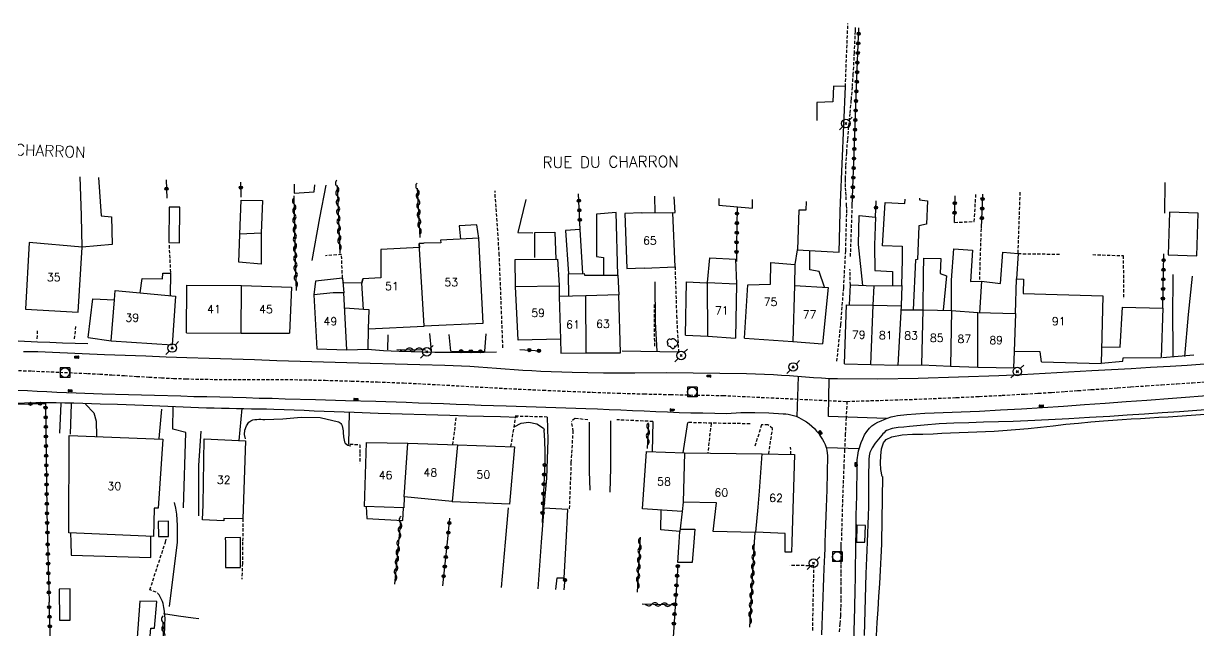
# Model space of a CAD drawing. Header units: millimetres. Extents: x 150997 to 152001, y 151999 to 153001.
# Drawn here: x 151433.1 to 151616.7, y 152657.2 to 152752 of the extents above; entities that cross this region are included whole.
import ezdxf
from ezdxf.enums import TextEntityAlignment as Align

# ---------------------------------------------------------------- set-up
doc = ezdxf.new("R2010")
doc.units = ezdxf.units.MM
doc.linetypes.add('DASHED', pattern=[0.75, 0.5, -0.25])
doc.layers.get('0').update_dxf_attribs({"linetype": 'CONTINUOUS'})
for name, color, linetype in [('W0001', 6, 'DASHED'), ('W0014', 7, 'CONTINUOUS'), ('W0017', 7, 'CONTINUOUS'), ('W0020', 2, 'CONTINUOUS'), ('W0070', 7, 'DASHED'), ('W0101', 7, 'CONTINUOUS'), ('W0104', 1, 'CONTINUOUS'), ('W0112', 1, 'DASHED'), ('W0211', 2, 'CONTINUOUS'), ('W0300', 7, 'CONTINUOUS'), ('W0310', 3, 'CONTINUOUS'), ('W0323', 7, 'CONTINUOUS'), ('W0330', 7, 'CONTINUOUS'), ('W0401', 7, 'CONTINUOUS'), ('W0420', 7, 'CONTINUOUS'), ('W0473', 7, 'CONTINUOUS'), ('W0989', 7, 'CONTINUOUS'), ('W0991', 7, 'CONTINUOUS'), ('W1102', 7, 'CONTINUOUS')]:
    doc.layers.add(name, color=color, linetype=linetype)
doc.styles.get("Standard").update_dxf_attribs({"font": 'romans.shx', "width": 0.85})

# ---------------------------------------------------------------- blocks, each defined once
blk = doc.blocks.new('T473')
for p, q in [((-0.166667, 0.166667), (0.166667, -0.166667)), ((-0.166667, -0.166667), (0.166667, 0.166667)), ((0.500001, 0.500001), (1.000002, 1.000002)), ((-1.000002, -1.000002), (-0.500001, -0.500001))]:
    blk.add_line(p, q)
blk.add_ellipse((0, 0), major_axis=(0.471405, 0.471405), ratio=1, start_param=5.4977871438, end_param=11.780972451)
blk = doc.blocks.new('T420')
for p, q in [((0.75, 0.75), (-0.75, 0.75)), ((-0.75, 0.75), (-0.75, -0.75)), ((0.75, 0.75), (0.75, -0.75)), ((0.75, -0.75), (-0.75, -0.75))]:
    blk.add_line(p, q)
blk.add_ellipse((0, 0), major_axis=(-0.53, 0.53), ratio=1, start_param=3.926991, end_param=10.210176)
blk = doc.blocks.new('T401')
for p, q in [((-0.3, 0.3), (0, 0.3)), ((-0.3, -0.25), (-0.3, 0.3)), ((-0.3, 0.15), (0, 0.15)), ((-0.3, 0), (0, 0)), ((0, 0.3), (0, -0.25)), ((-0.3, -0.15), (0, -0.15)), ((-0.3, -0.25), (-0.3, -0.3)), ((-0.3, -0.3), (0, -0.3)), ((0, -0.3), (0, -0.25))]:
    blk.add_line(p, q)
blk = doc.blocks.new('T300')
for p, q in [((-0.8, 0.51), (-0.86, 0.34)), ((-0.86, 0.34), (-0.86, 0.17)), ((-0.86, 0.17), (-0.74, 0.06)), ((-0.69, 0.63), (-0.8, 0.51)), ((-0.8, -0.06), (-0.74, 0.06)), ((-0.74, 0.06), (-0.69, 0.11)), ((-0.57, 0.69), (-0.69, 0.63)), ((-0.46, 0.69), (-0.57, 0.69)), ((-0.29, 0.63), (-0.46, 0.69)), ((-0.29, 0.63), (-0.17, 0.74)), ((-0.23, 0.57), (-0.29, 0.63)), ((-0.17, 0.74), (-0.06, 0.8)), ((-0.06, 0.8), (0.06, 0.8)), ((0.06, 0.8), (0.23, 0.74)), ((0.23, 0.74), (0.34, 0.63)), ((0.34, 0.63), (0.4, 0.51)), ((0.46, 0.46), (0.34, 0.46)), ((0.4, 0.51), (0.4, 0.46)), ((0.57, 0.4), (0.46, 0.46)), ((0.57, 0.4), (0.69, 0.29)), ((0.69, 0.29), (0.74, 0.17)), ((0.74, 0.06), (0.69, -0.17)), ((0.74, 0.17), (0.74, 0.06)), ((-0.8, -0.17), (-0.8, -0.06)), ((-0.8, -0.23), (-0.8, -0.17)), ((-0.74, -0.34), (-0.8, -0.23)), ((-0.69, -0.4), (-0.74, -0.34)), ((-0.51, -0.46), (-0.69, -0.4)), ((-0.4, -0.46), (-0.51, -0.46)), ((-0.4, -0.46), (-0.34, -0.46)), ((-0.34, -0.46), (-0.34, -0.4)), ((-0.34, -0.51), (-0.34, -0.46)), ((-0.29, -0.63), (-0.34, -0.51)), ((-0.17, -0.74), (-0.29, -0.63)), ((-0.06, -0.8), (-0.17, -0.74)), ((0.06, -0.8), (-0.06, -0.8)), ((0.17, -0.74), (0.06, -0.8)), ((0.23, -0.69), (0.17, -0.74)), ((0.29, -0.46), (0.23, -0.46)), ((0.29, -0.63), (0.23, -0.69)), ((0.46, -0.4), (0.29, -0.46)), ((0.34, -0.51), (0.29, -0.63)), ((0.34, -0.51), (0.34, -0.46)), ((0.57, -0.34), (0.46, -0.4)), ((0.63, -0.29), (0.57, -0.34)), ((0.69, -0.17), (0.63, -0.29))]:
    blk.add_line(p, q)
blk = doc.blocks.new('t310o')
at = {"color": 0, "linetype": 'Continuous'}
for centre, start, end in [((-0.5, 0.38), 216.8699, 323.1304), ((0.5, -0.37), 36.8699, 143.1303)]:
    blk.add_arc(centre, 0.625, start, end, dxfattribs=at)
blk = doc.blocks.new('t323o')
at = {"color": 0, "linetype": 'Continuous'}
for radius in [0.25, 0.15]:
    blk.add_circle((0, 0), radius, dxfattribs=at)

msp = doc.modelspace()

# ---------------------------------------------------------------- linework, layer by layer
at = {"layer": 'W0001'}
for points in [[(151430.07, 152697.89), (151434.4, 152697.73), (151438.74, 152697.54), (151443.08, 152697.34), (151445.01, 152697.24), (151446.93, 152697.13), (151448.86, 152697.01), (151450.78, 152696.89), (151452.71, 152696.77), (151454.64, 152696.67), (151456.56, 152696.58), (151458.49, 152696.51), (151460.7, 152696.45), (151462.91, 152696.42), (151465.11, 152696.41), (151467.32, 152696.41), (151469.53, 152696.42), (151471.73, 152696.42), (151473.94, 152696.41), (151476.15, 152696.37), (151480.23, 152696.28), (151484.31, 152696.16), (151488.39, 152696.02), (151492.48, 152695.86), (151494.71, 152695.76), (151496.95, 152695.64), (151499.19, 152695.52), (151501.43, 152695.39), (151503.67, 152695.26), (151505.91, 152695.14), (151508.15, 152695.02), (151510.39, 152694.91), (151514.27, 152694.73), (151518.16, 152694.56), (151522.05, 152694.41), (151525.93, 152694.27), (151530.04, 152694.15), (151534.15, 152694.05), (151538.26, 152693.96), (151542.37, 152693.9), (151561.12, 152693), (151561.74, 152692.97)], [(151561.74, 152692.97), (151563.19, 152693.04), (151566.2, 152693.12), (151569.22, 152693.21), (151572.23, 152693.31), (151575.24, 152693.43), (151578.82, 152693.58), (151582.4, 152693.75), (151585.98, 152693.93), (151589.55, 152694.13), (151591.62, 152694.26), (151593.69, 152694.39), (151595.76, 152694.53), (151597.82, 152694.67), (151599.89, 152694.82), (151601.96, 152694.96), (151604.02, 152695.11), (151606.09, 152695.25), (151608.49, 152695.41), (151610.89, 152695.57), (151613.29, 152695.73), (151615.7, 152695.89), (151618.1, 152696.05)], [(151561.74, 152692.97), (151561.6, 152690.45), (151561.48, 152687.94), (151561.36, 152685.42), (151561.25, 152682.9), (151561.14, 152679.93), (151561.03, 152676.95), (151560.94, 152673.98), (151560.86, 152671)], [(151560.58, 152657), (151560.68, 152658.24), (151560.76, 152659.48), (151560.81, 152660.82), (151560.83, 152662.17), (151560.84, 152663.51), (151560.84, 152664.85), (151560.83, 152666.19), (151560.82, 152667.54), (151560.83, 152668.88), (151560.84, 152670.22), (151560.85, 152670.42), (151560.85, 152670.61), (151560.86, 152670.81), (151560.86, 152671)]]:
    msp.add_lwpolyline(points, dxfattribs=at)
at = {"layer": 'W0014'}
for points in [[(151432.29, 152702.46), (151433.28, 152702.4), (151434.28, 152702.34), (151435.27, 152702.29), (151437.24, 152702.21), (151439.21, 152702.13), (151441.18, 152702.07), (151443.15, 152702.02)], [(151533.5, 152697.42), (151528.6, 152697.38), (151523.7, 152697.4), (151518.8, 152697.5), (151513.9, 152697.66), (151512.51, 152697.73), (151511.12, 152697.82), (151509.74, 152697.92), (151508.36, 152698.03), (151506.97, 152698.14), (151505.59, 152698.24), (151504.2, 152698.34), (151502.82, 152698.42), (151498.93, 152698.58), (151495.04, 152698.7), (151491.16, 152698.8), (151487.27, 152698.91), (151485.45, 152698.96), (151483.62, 152699.02), (151481.8, 152699.07), (151479.98, 152699.12), (151478.16, 152699.18), (151476.34, 152699.23), (151474.51, 152699.29), (151472.69, 152699.34), (151469.17, 152699.45), (151465.65, 152699.56), (151462.13, 152699.68), (151458.61, 152699.8), (151455.4, 152699.91), (151452.19, 152700.03), (151448.97, 152700.15), (151445.76, 152700.27), (151444.6, 152700.32), (151443.44, 152700.37), (151442.28, 152700.43), (151441.12, 152700.48), (151439.96, 152700.54), (151438.8, 152700.59), (151437.64, 152700.63), (151436.48, 152700.67), (151435.35, 152700.7), (151434.22, 152700.73), (151433.09, 152700.74)], [(151507.02, 152700.68), (151505.07, 152700.64), (151503.12, 152700.61), (151501.16, 152700.6), (151499.21, 152700.6), (151497.36, 152700.62), (151495.51, 152700.65), (151493.66, 152700.7), (151491.81, 152700.77), (151490.56, 152700.83), (151489.32, 152700.9), (151488.07, 152700.98), (151486.83, 152701.08)], [(151535.42, 152700.69), (151526.61, 152700.84)], [(151615.92, 152700.18), (151611.04, 152699.8)], [(151617.57, 152698.79), (151614.9, 152698.61), (151612.24, 152698.44), (151609.18, 152698.25), (151606.12, 152698.07), (151603.06, 152697.9), (151600, 152697.73), (151596.36, 152697.53), (151592.72, 152697.32), (151589.08, 152697.13), (151585.44, 152696.98), (151579.15, 152696.75), (151572.86, 152696.55), (151566.57, 152696.44), (151560.27, 152696.49), (151559.02, 152696.53), (151557.77, 152696.59), (151556.52, 152696.68), (151555.27, 152696.78), (151554.02, 152696.87), (151552.77, 152696.97), (151551.52, 152697.05), (151550.26, 152697.11), (151546.07, 152697.26), (151541.88, 152697.36), (151537.69, 152697.41), (151533.5, 152697.42)], [(151432.21, 152694.75), (151433.73, 152694.68), (151435.25, 152694.6), (151436.77, 152694.52), (151438.29, 152694.44), (151439.81, 152694.37), (151441.33, 152694.31), (151445.41, 152694.17), (151449.5, 152694.05), (151453.59, 152693.94), (151457.68, 152693.83), (151459.72, 152693.77), (151461.76, 152693.72), (151463.79, 152693.67), (151465.83, 152693.62), (151467.87, 152693.57), (151469.9, 152693.51), (151471.94, 152693.46), (151473.98, 152693.4), (151478.7, 152693.27), (151483.42, 152693.13), (151488.15, 152692.99), (151492.87, 152692.84), (151494.82, 152692.77), (151496.78, 152692.7), (151498.73, 152692.63), (151500.69, 152692.56), (151502.64, 152692.48), (151504.59, 152692.41), (151506.55, 152692.34), (151508.5, 152692.27), (151510.06, 152692.22), (151511.61, 152692.17), (151513.17, 152692.12), (151514.72, 152692.07), (151516.28, 152692.03), (151517.83, 152691.98), (151519.39, 152691.93), (151520.94, 152691.87), (151522.76, 152691.8), (151524.59, 152691.72), (151526.41, 152691.64), (151528.23, 152691.56), (151530.05, 152691.48), (151531.87, 152691.4), (151533.7, 152691.33), (151535.52, 152691.27), (151537.37, 152691.21), (151539.23, 152691.17), (151541.08, 152691.13), (151542.93, 152691.1)], [(151431.45, 152692.72), (151433.24, 152692.77), (151435.02, 152692.8), (151436.8, 152692.82), (151438.19, 152692.81), (151439.58, 152692.78), (151440.97, 152692.74), (151442.36, 152692.7), (151445.07, 152692.62), (151447.78, 152692.53), (151450.5, 152692.42), (151453.21, 152692.32), (151454.42, 152692.28), (151455.63, 152692.23), (151456.84, 152692.18), (151458.04, 152692.13), (151459.25, 152692.08), (151460.46, 152692.03), (151461.67, 152691.99), (151462.88, 152691.95), (151464.04, 152691.92), (151465.21, 152691.9), (151466.38, 152691.88), (151467.55, 152691.86), (151468.72, 152691.84), (151469.89, 152691.82), (151471.06, 152691.8), (151472.23, 152691.77), (151473.8, 152691.72), (151475.37, 152691.66), (151476.94, 152691.6), (151478.51, 152691.53), (151480.08, 152691.47), (151481.64, 152691.4), (151483.21, 152691.34), (151484.78, 152691.28), (151488.51, 152691.15), (151492.24, 152691.04), (151495.96, 152690.92), (151499.69, 152690.81), (151502.34, 152690.74), (151504.98, 152690.66), (151507.63, 152690.6), (151510.27, 152690.53)], [(151563.14, 152671), (151563.16, 152672.41), (151563.18, 152673.82), (151563.2, 152675.23), (151563.22, 152676.64), (151563.26, 152678.2), (151563.3, 152679.77), (151563.34, 152681.34), (151563.36, 152682.91), (151563.35, 152683.03), (151563.35, 152683.15), (151563.34, 152683.27), (151563.33, 152683.39), (151563.33, 152683.51), (151563.32, 152683.63), (151563.32, 152683.75), (151563.33, 152683.87), (151563.37, 152684.21), (151563.42, 152684.55), (151563.48, 152684.89), (151563.55, 152685.23), (151563.63, 152685.56), (151563.73, 152685.89), (151563.83, 152686.22), (151563.95, 152686.54), (151564.2, 152687.14), (151564.48, 152687.73), (151564.82, 152688.3), (151565.24, 152688.81), (151565.65, 152689.17), (151566.1, 152689.46), (151566.58, 152689.71), (151567.06, 152689.95), (151567.57, 152690.17), (151568.09, 152690.37), (151568.62, 152690.55), (151569.16, 152690.69), (151569.64, 152690.78), (151570.12, 152690.85), (151570.61, 152690.89), (151571.09, 152690.93), (151572.5, 152691.04), (151573.92, 152691.13), (151575.34, 152691.19), (151576.76, 152691.24), (151578.17, 152691.29), (151579.59, 152691.34), (151581.01, 152691.39), (151582.42, 152691.46), (151585.71, 152691.64), (151589, 152691.84), (151592.29, 152692.05), (151595.57, 152692.26), (151598.83, 152692.48), (151602.08, 152692.7), (151605.33, 152692.94), (151608.58, 152693.17), (151609.92, 152693.27), (151611.26, 152693.37), (151612.6, 152693.47), (151613.94, 152693.58), (151615.28, 152693.68), (151616.62, 152693.78), (151617.96, 152693.88)], [(151542.93, 152691.1), (151545.14, 152691.22), (151547.35, 152691.25), (151549.56, 152691.2), (151551.77, 152691.06), (151552.17, 152691.02), (151552.58, 152690.97), (151552.98, 152690.9), (151553.38, 152690.79), (151553.79, 152690.65), (151554.2, 152690.48), (151554.59, 152690.28), (151554.97, 152690.06), (151555.42, 152689.77), (151555.85, 152689.45), (151556.26, 152689.11), (151556.65, 152688.74), (151557, 152688.35), (151557.33, 152687.94), (151557.63, 152687.5), (151557.9, 152687.05), (151558.12, 152686.65), (151558.32, 152686.23), (151558.48, 152685.8), (151558.6, 152685.36), (151558.71, 152684.49), (151558.71, 152683.61), (151558.66, 152682.74), (151558.63, 152681.88), (151558.58, 152679.16), (151558.5, 152676.44), (151558.4, 152673.72), (151558.3, 152671)], [(151619.1, 152691.75), (151616.39, 152691.56), (151613.67, 152691.37), (151610.96, 152691.18), (151608.24, 152690.99), (151605.53, 152690.81), (151602.81, 152690.64), (151599.61, 152690.45), (151596.42, 152690.28), (151593.22, 152690.11), (151590.02, 152689.95), (151587.71, 152689.85), (151585.39, 152689.78), (151583.08, 152689.71), (151580.77, 152689.65), (151578.45, 152689.56), (151576.14, 152689.45), (151573.82, 152689.28), (151571.52, 152689.05), (151570.63, 152688.97), (151569.72, 152688.89), (151568.81, 152688.73), (151567.94, 152688.41), (151567.72, 152688.27), (151567.53, 152688.09), (151567.36, 152687.89), (151567.19, 152687.7), (151566.66, 152687.08), (151566.14, 152686.44), (151565.68, 152685.74), (151565.33, 152684.98), (151565.2, 152684.46), (151565.16, 152683.92), (151565.17, 152683.38), (151565.16, 152682.86), (151565.13, 152682.06), (151565.12, 152681.27), (151565.11, 152680.48), (151565.11, 152679.69), (151565.12, 152678.9), (151565.12, 152678.11), (151565.11, 152677.32), (151565.1, 152676.53), (151565.06, 152675.15), (151565.02, 152673.77), (151564.96, 152672.38), (151564.91, 152671)], [(151558.3, 152671), (151558.26, 152669.97), (151558.22, 152668.94), (151558.18, 152667.9), (151558.14, 152666.87), (151558.09, 152665.39), (151558.04, 152663.92), (151557.98, 152662.44), (151557.93, 152660.96), (151557.87, 152659.48), (151557.82, 152658), (151557.78, 152656.52)], [(151562.85, 152656.07), (151562.89, 152657.36), (151562.93, 152658.65), (151562.98, 152660.98), (151563.03, 152663.31), (151563.06, 152665.64), (151563.1, 152667.96), (151563.11, 152668.72), (151563.12, 152669.48), (151563.13, 152670.24), (151563.14, 152671)], [(151564.91, 152671), (151564.86, 152669.76), (151564.81, 152668.53), (151564.76, 152667.29), (151564.71, 152666.06), (151564.65, 152664.13), (151564.59, 152662.2), (151564.54, 152660.28), (151564.48, 152658.35), (151564.43, 152656.42)]]:
    msp.add_lwpolyline(points, dxfattribs=at)
at = {"layer": 'W0017'}
for points in [[(151478.2, 152714.98), (151479.4, 152721.65), (151480.39, 152726.77)], [(151511.59, 152724.51), (151510.31, 152719.36), (151512.67, 152719.29)], [(151612.67, 152712.79), (151612.59, 152705.83), (151612.63, 152702.05), (151612.63, 152699.93)], [(151531.75, 152711.68), (151531.76, 152705.35), (151532.06, 152700.82)], [(151614.52, 152699.98), (151615.07, 152706.53), (151615.74, 152712.57)], [(151490, 152703.39), (151489.99, 152701.03)], [(151496.54, 152703.57), (151496.77, 152700.88)], [(151499.85, 152700.84), (151499.59, 152703.45)], [(151505.17, 152700.82), (151505.36, 152703.52)], [(151438.96, 152692.66), (151438.74, 152688)], [(151440.46, 152687.84), (151440.63, 152692.61)], [(151442.79, 152692.57), (151444.07, 152691.21), (151444.46, 152689.88), (151444.5, 152687.55)], [(151454.64, 152691.78), (151454.27, 152687.19)], [(151456.42, 152688.65), (151456.46, 152692.2)], [(151466.8, 152686.88), (151467.29, 152691.86)], [(151483.97, 152691.31), (151483.85, 152686.23)], [(151514.92, 152690.54), (151515.02, 152686.95), (151514.79, 152681), (151514.41, 152676.44)], [(151521.48, 152689.75), (151521.45, 152682.08), (151521.56, 152679.1)], [(151524.76, 152678.78), (151524.86, 152682.62), (151524.83, 152689.96)], [(151531.43, 152689.83), (151531.32, 152685.11)], [(151536.83, 152689.68), (151536.1, 152684.94)], [(151458.48, 152688.13), (151456.42, 152688.65)], [(151458.11, 152676.33), (151458.48, 152688.13)], [(151460.49, 152675.11), (151460.51, 152682.94), (151460.88, 152688.33)]]:
    msp.add_lwpolyline(points, dxfattribs=at)
at = {"layer": 'W0020'}
for points in [[(151554.1, 152696.89), (151553.91, 152690.61)], [(151567.93, 152690.32), (151558.84, 152690.61), (151558.97, 152696.53)], [(151558.53, 152685.76), (151563.65, 152685.62)]]:
    msp.add_lwpolyline(points, dxfattribs=at)
at = {"layer": 'W0070'}
for points in [[(151563.03, 152751.38), (151563.01, 152750.82), (151562.86, 152747.49), (151562.68, 152744.15), (151562.54, 152742.09), (151562.37, 152740.04), (151562.18, 152737.98), (151561.99, 152735.93), (151561.8, 152733.87), (151561.65, 152731.81), (151561.53, 152729.75), (151561.46, 152727.69), (151561.46, 152727.01), (151561.48, 152726.33), (151561.51, 152725.65), (151561.55, 152724.97), (151561.6, 152724.33)], [(151561.61, 152724.01), (151561.63, 152723.62), (151561.65, 152722.94), (151561.65, 152722.26), (151561.49, 152716.48), (151561.18, 152710.72), (151560.72, 152704.96), (151560.11, 152699.22)]]:
    msp.add_lwpolyline(points, dxfattribs=at)
at = {"layer": 'W0101'}
for points in [[(151529.73, 152722.39), (151529.72, 152722.45), (151527.05, 152722.35)], [(151527.05, 152722.35), (151527.33, 152713.76)], [(151530.06, 152713.81), (151534.88, 152714.02), (151534.53, 152722.45), (151529.73, 152722.39)], [(151495.68, 152704.77), (151504.9, 152705.2), (151504.22, 152718.46), (151498.25, 152718.15), (151498.28, 152717.73), (151498.25, 152717.73), (151495.62, 152717.69), (151495.53, 152717.64), (151494.92, 152717.64)], [(151494.98, 152717.02), (151488.93, 152716.69), (151488.92, 152712.31), (151486.12, 152712.13)], [(151494.92, 152717.64), (151494.98, 152717.02)], [(151545.75, 152702.88), (151546.28, 152711.18), (151549.81, 152711.31), (151549.83, 152714.7), (151553.62, 152714.39), (151553.57, 152711.1), (151553.57, 152711.07)], [(151527.33, 152713.76), (151530.06, 152713.83), (151530.06, 152713.81)], [(151458.58, 152703.67), (151458.61, 152711.13), (151467.16, 152711.08)], [(151467.16, 152711.08), (151474.99, 152710.83), (151474.65, 152703.66)], [(151485.97, 152711.43), (151486.12, 152712.13)], [(151486.21, 152707.33), (151485.97, 152711.43)], [(151509.95, 152710.93), (151516.78, 152711.05)], [(151516.78, 152711.05), (151516.77, 152709.36)], [(151539.79, 152711.51), (151539.95, 152711.54)], [(151540, 152703.18), (151539.95, 152711.54)], [(151539.95, 152711.54), (151544.49, 152711.33), (151544.32, 152702.85)], [(151553.57, 152711.07), (151558.8, 152710.8), (151557.9, 152701.98)], [(151588.09, 152706.73), (151588.2, 152712.11), (151589.3, 152712.09), (151589.25, 152709.82), (151601.69, 152709.45), (151601.47, 152698.9)], [(151447.32, 152708.85), (151447.44, 152710.32), (151456.85, 152709.43), (151456.31, 152701.8)], [(151483.59, 152701.03), (151483.16, 152709.96), (151481.5, 152709.93), (151481.47, 152709.93), (151478.47, 152709.64), (151478.93, 152701.17)], [(151516.97, 152702.71), (151510.36, 152702.55), (151509.95, 152710.93)], [(151520.96, 152709.47), (151516.77, 152709.36)], [(151526.39, 152700.59), (151526.1, 152709.61), (151520.96, 152709.47)], [(151443.23, 152702.97), (151443.93, 152708.99), (151447.32, 152708.85)], [(151487.02, 152704.32), (151487.09, 152707.26), (151486.21, 152707.33)], [(151561.33, 152698.85), (151561.69, 152708.06), (151565.83, 152707.99)], [(151565.83, 152707.99), (151570.22, 152707.91)], [(151570.19, 152707.31), (151573.66, 152707.29)], [(151573.66, 152707.29), (151573.69, 152707.26), (151578.06, 152707.18)], [(151578.06, 152707.18), (151582.21, 152706.85)], [(151582.21, 152706.85), (151582.21, 152706.85)], [(151582.21, 152706.85), (151588.09, 152706.73)], [(151458.58, 152703.67), (151467.1, 152703.66)], [(151467.1, 152703.66), (151474.65, 152703.66)], [(151487.02, 152704.32), (151495.68, 152704.74)], [(151495.68, 152704.74), (151495.68, 152704.77)], [(151443.23, 152702.97), (151446.78, 152702.46), (151456.31, 152701.8)], [(151516.97, 152702.71), (151517.04, 152700.49)], [(151540, 152703.18), (151544.32, 152702.85)], [(151545.75, 152702.88), (151553.28, 152702.32)], [(151553.28, 152702.32), (151557.9, 152701.98)], [(151478.93, 152701.17), (151483.59, 152701.03)], [(151517.04, 152700.49), (151520.98, 152700.56)], [(151520.98, 152700.56), (151526.39, 152700.59)], [(151587.85, 152700.79), (151587.74, 152698.24)], [(151592.13, 152699.14), (151591.93, 152700.71), (151587.85, 152700.79)], [(151561.33, 152698.85), (151565.48, 152698.74)], [(151565.48, 152698.74), (151569.67, 152698.63)], [(151569.67, 152698.63), (151573.45, 152698.7)], [(151573.45, 152698.7), (151577.9, 152698.5)], [(151577.9, 152698.5), (151582.16, 152698.31)], [(151582.16, 152698.31), (151587.91, 152698.24)], [(151592.13, 152699.14), (151601.47, 152698.9), (151601.47, 152698.95)], [(151492.56, 152678.05), (151492.54, 152676.36), (151486.4, 152676.55), (151486.68, 152686.57)], [(151486.68, 152686.57), (151493.12, 152686.45)], [(151493.12, 152686.45), (151500.9, 152686.19)], [(151500.9, 152686.19), (151509.81, 152685.9), (151509, 152676.91), (151500.11, 152677.31)], [(151536.13, 152677.24), (151535.98, 152675.8), (151529.78, 152676.2), (151530.43, 152685.14)], [(151530.43, 152685.14), (151536.35, 152684.94), (151536.35, 152684.96)], [(151536.35, 152684.96), (151548.47, 152684.78)], [(151548.47, 152684.78), (151548.5, 152684.78), (151553.55, 152684.69), (151553.12, 152671)], [(151500.08, 152677.33), (151492.56, 152678.05)], [(151500.11, 152677.31), (151500.08, 152677.33)], [(151547.49, 152672.55), (151547.36, 152672.49), (151540.84, 152672.64), (151541.35, 152677.12), (151541.33, 152677.12), (151536.13, 152677.24)], [(151552.08, 152671), (151552.08, 152672.31), (151552.08, 152672.34), (151547.49, 152672.55)], [(151553.12, 152671), (151553.07, 152669.44), (151552.07, 152669.41), (151552.08, 152671)]]:
    msp.add_lwpolyline(points, dxfattribs=at)
for points in [[(151433.41, 152707.4), (151441.63, 152706.93), (151442.27, 152717.09), (151433.97, 152717.83)], [(151440.22, 152687.63), (151454.88, 152687.1), (151454.15, 152676.32), (151453.54, 152676.29), (151453.39, 152671.88), (151440.18, 152672.43)], [(151461.32, 152687.14), (151467.76, 152686.81), (151467.38, 152674.65), (151464.41, 152674.66), (151464.41, 152674.63), (151464.38, 152674.33), (151461.08, 152674.48), (151461.15, 152676.81)]]:
    msp.add_lwpolyline(points, close=True, dxfattribs=at)
at = {"layer": 'W0104'}
for points in [[(151560.73, 152724.04), (151561.49, 152742.16), (151559.64, 152742.23), (151559.51, 152739.77), (151557.03, 152739.67), (151557.02, 152736.86)], [(151442.27, 152717.09), (151442.17, 152721.9), (151442.17, 152722.01), (151441.94, 152728.08)], [(151444.83, 152727.98), (151445.22, 152721.99), (151446.83, 152721.81), (151446.97, 152717.48), (151442.27, 152717.09)], [(151475.37, 152726.94), (151475.37, 152725.49)], [(151475.37, 152725.49), (151478.51, 152725.73), (151478.6, 152726.83)], [(151531.66, 152725.03), (151531.71, 152722.42)], [(151534.53, 152722.45), (151534.89, 152722.49), (151534.76, 152724.92)], [(151541.74, 152724.68), (151541.7, 152723.63), (151547, 152723.16)], [(151547, 152723.16), (151547, 152724.5)], [(151555.37, 152724.22), (151555.31, 152722.87), (151555.28, 152722.87), (151554.21, 152722.87), (151554.04, 152716.71), (151553.98, 152716.65)], [(151553.98, 152716.65), (151560.51, 152716.32), (151560.68, 152722.48), (151560.67, 152722.7), (151560.73, 152724.04)], [(151570.31, 152711.07), (151570.42, 152715.14), (151570.42, 152715.27), (151570.4, 152717.21), (151570.34, 152717.18), (151567.28, 152717.26), (151567.7, 152724.04), (151570.77, 152723.9), (151570.77, 152723.92), (151570.81, 152724.59)], [(151573.07, 152724.74), (151573.07, 152724.45), (151574.32, 152724.29), (151574.19, 152720.67), (151572.98, 152720.39), (151572.98, 152720.34), (151572.78, 152715.17), (151572.43, 152715.11), (151572.09, 152707.3)], [(151525.96, 152712.69), (151525.7, 152722.48), (151522.61, 152722.25), (151522.61, 152715.64), (151523.69, 152715.48), (151523.71, 152712.69)], [(151564.2, 152711.11), (151563.56, 152717.5), (151563.55, 152717.55), (151563.63, 152722.03), (151566.21, 152721.76), (151566.02, 152717.37), (151566.02, 152717.26), (151566.12, 152713.48), (151566.12, 152713.45), (151568.86, 152713.3), (151568.88, 152711.06)], [(151504.22, 152718.46), (151503.93, 152720.55), (151501.15, 152720.39), (151501.39, 152718.32)], [(151470.22, 152719.26), (151466.92, 152719.13)], [(151512.96, 152715.45), (151512.97, 152719.37), (151516.11, 152719.44), (151516.26, 152715.18)], [(151520.49, 152712.96), (151520.06, 152719.85), (151517.76, 152719.7), (151518.25, 152712.93)], [(151553.98, 152716.65), (151553.62, 152714.39)], [(151558.24, 152710.83), (151557.38, 152713.29), (151555.94, 152713.51), (151555.95, 152716.55)], [(151578.06, 152707.18), (151578.08, 152711.74), (151578.07, 152711.93), (151578.42, 152716.8), (151581.37, 152716.63), (151581.06, 152711.73), (151582.74, 152711.75), (151582.47, 152706.84)], [(151509.95, 152710.93), (151509.9, 152715.15), (151516.54, 152715.18), (151516.78, 152711.13), (151516.78, 152711.05)], [(151539.95, 152711.54), (151540.32, 152715.42), (151544.33, 152715.19), (151544.49, 152711.33)], [(151573.66, 152707.29), (151573.68, 152712.92), (151573.73, 152715.38), (151576.41, 152715.31), (151576.3, 152712.96), (151577.31, 152712.58), (151576.76, 152707.21)], [(151582.74, 152711.75), (151585.73, 152711.41), (151586.07, 152716.31), (151588.47, 152716.07), (151588.2, 152712.11)], [(151451.31, 152709.95), (151451.63, 152712.2), (151454.82, 152712.13), (151454.87, 152713.02), (151456.07, 152713.03), (151456.04, 152709.51)], [(151518.29, 152709.4), (151518.25, 152712.93), (151520.69, 152712.97), (151520.72, 152712.69), (151525.96, 152712.69), (151526.1, 152709.61)], [(151485.97, 152711.43), (151483.09, 152711.48), (151482.94, 152712.23), (151478.7, 152711.76), (151478.47, 152709.64)], [(151482.94, 152712.23), (151483.16, 152709.96)], [(151486.12, 152712.13), (151485.97, 152711.43)], [(151536.52, 152703.34), (151536.67, 152711.65), (151539.79, 152711.51)], [(151562.14, 152708.05), (151562.28, 152711.17), (151565.98, 152711.05), (151570.31, 152711.07), (151570.22, 152707.91)], [(151565.83, 152707.99), (151565.98, 152711.05)], [(151446.78, 152702.46), (151447.32, 152708.85)], [(151486.21, 152707.33), (151483.28, 152707.57)], [(151601.53, 152701.52), (151604.43, 152701.44), (151604.76, 152707.68), (151611.06, 152707.54), (151610.81, 152699.85)], [(151486.95, 152701.15), (151487.02, 152704.32)], [(151536.52, 152703.34), (151540, 152703.18)], [(151483.59, 152701.03), (151486.95, 152701.15)], [(151601.47, 152698.95), (151604.86, 152699.26), (151604.87, 152699.79), (151610.81, 152699.85)], [(151486.65, 152676.54), (151486.74, 152674.68), (151492.35, 152674.35), (151492.45, 152676.36)], [(151514.38, 152676.29), (151513.98, 152671)], [(151517.88, 152671), (151518.14, 152676.11), (151514.38, 152676.29)], [(151535.98, 152675.8), (151535.64, 152672.67), (151532.68, 152672.92), (151532.74, 152676.01)], [(151440.43, 152672.42), (151440.48, 152671)], [(151535.53, 152671), (151535.64, 152672.67)], [(151535.68, 152673.03), (151537.99, 152673.03), (151537.82, 152671)], [(151563.29, 152673.63), (151563.22, 152671.01), (151563.6, 152671)], [(151564.55, 152671), (151564.62, 152673.6), (151563.29, 152673.63)], [(151440.48, 152671), (151440.55, 152668.97), (151452.99, 152668.58), (151453, 152671)], [(151453, 152671), (151453.01, 152671.89)], [(151467, 152671), (151466.99, 152671.69), (151464.63, 152671.68)], [(151464.63, 152671.68), (151464.64, 152671)], [(151464.64, 152671), (151464.65, 152667.01), (151467.02, 152667.02), (151467, 152671)], [(151513.98, 152671), (151513.43, 152663.7)], [(151516.27, 152663.6), (151516.45, 152665.39), (151517.59, 152665.39), (151517.88, 152671)], [(151537.82, 152671), (151537.55, 152667.8), (151535.31, 152667.83), (151535.53, 152671)], [(151563.6, 152671), (151564.55, 152670.98), (151564.55, 152671)]]:
    msp.add_lwpolyline(points, dxfattribs=at)
for points in [[(151466.76, 152714.71), (151466.92, 152719.07), (151466.92, 152719.13), (151467.09, 152724.4), (151470.42, 152724.36), (151470.22, 152719.26), (151470.24, 152714.42)], [(151455.88, 152723.33), (151455.83, 152717.78), (151457.47, 152717.77), (151457.52, 152723.32)], [(151611.91, 152715.89), (151616.38, 152715.73), (151616.62, 152722.38), (151612.14, 152722.54)], [(151454.16, 152674.23), (151454.2, 152671.87), (151455.78, 152671.89), (151455.74, 152674.25)], [(151440.4, 152658.81), (151440.38, 152663.67), (151438.68, 152663.66), (151438.71, 152658.8)], [(151452.64, 152653.25), (151452.98, 152657.55), (151453.59, 152657.53), (151453.95, 152661.72), (151451.26, 152661.76), (151450.64, 152653.22)]]:
    msp.add_lwpolyline(points, close=True, dxfattribs=at)
at = {"layer": 'W0112'}
for points in [[(151561.49, 152742.17), (151561.89, 152752.02)], [(151508, 152701.37), (151507.43, 152715.86), (151506.84, 152724.86), (151506.81, 152724.86), (151506.76, 152725.87)], [(151588.47, 152716.15), (151588.82, 152725.75)], [(151578.54, 152720.95), (151581.62, 152721.08), (151581.88, 152725.3)], [(151562.3, 152715.62), (151562.57, 152723.44)], [(151582.68, 152719.98), (151582.43, 152712.05)], [(151455.84, 152717.38), (151456.06, 152713.14)], [(151482.94, 152712.23), (151482.79, 152715.92), (151480.26, 152715.74)], [(151588.47, 152716.07), (151594.96, 152715.98)], [(151600.13, 152715.92), (151604.91, 152715.75), (151604.92, 152708.98)], [(151534.88, 152714.02), (151535.12, 152706.37), (151535.44, 152700.5)], [(151562.28, 152711.17), (151562.21, 152713.63)], [(151531.71, 152701.61), (151531.65, 152708.18)], [(151435.25, 152704.01), (151435.2, 152702.51)], [(151441.24, 152704.7), (151441.03, 152702.76)], [(151509.25, 152685.92), (151510.04, 152690.79)], [(151500.19, 152686.22), (151500.7, 152690.41)], [(151514.92, 152690.54), (151509.9, 152690.66)], [(151518.41, 152676.2), (151518.68, 152683.03), (151518.67, 152683.42), (151518.98, 152688.31), (151518.73, 152689.86)], [(151521.27, 152690.09), (151519.24, 152690.32), (151518.73, 152689.86)], [(151531.43, 152689.83), (151525.77, 152690.1)], [(151546.61, 152689.48), (151539.76, 152689.59), (151536.83, 152689.68)], [(151540.51, 152689.58), (151540.51, 152689.52), (151539.99, 152684.91)], [(151548.4, 152689.31), (151547.33, 152685.89)], [(151550.12, 152688.72), (151549.39, 152689.33), (151548.4, 152689.31)], [(151549.52, 152684.77), (151550.12, 152688.72)], [(151484.08, 152686.32), (151485.66, 152686.21), (151485.66, 152684.85), (151485.64, 152683.35)], [(151552.99, 152684.7), (151552.94, 152685.81)], [(151467.38, 152674.65), (151467.34, 152671)], [(151453.85, 152663.18), (151452.85, 152663.53), (151455.27, 152671)], [(151455.27, 152671), (151455.41, 152671.46)], [(151467.34, 152671), (151467.3, 152667.68), (151467.2, 152665.21)], [(151556.39, 152657.19), (151556.58, 152667.3), (151552.8, 152667.34)]]:
    msp.add_lwpolyline(points, dxfattribs=at)
at = {"layer": 'W0211'}
for points in [[(151567.22, 152681.25), (151567.05, 152682.32), (151566.98, 152683.4), (151567.02, 152684.48), (151567.16, 152685.56), (151567.19, 152685.72), (151567.23, 152685.88), (151567.27, 152686.04), (151567.32, 152686.2), (151567.39, 152686.35), (151567.46, 152686.51), (151567.55, 152686.65), (151567.65, 152686.78), (151567.89, 152687.01), (151568.16, 152687.18), (151568.45, 152687.31), (151568.74, 152687.42), (151570.35, 152687.76), (151571.99, 152687.87), (151573.61, 152687.88), (151575.22, 152687.93), (151576.58, 152688.01), (151577.93, 152688.07), (151579.29, 152688.12), (151580.65, 152688.17), (151582.01, 152688.22), (151583.37, 152688.27), (151584.73, 152688.34), (151586.08, 152688.43), (151588.06, 152688.59), (151590.03, 152688.77), (151591.99, 152688.97), (151593.96, 152689.18), (151595.93, 152689.4), (151597.9, 152689.6), (151599.86, 152689.79), (151601.84, 152689.96), (151603.28, 152690.07), (151604.72, 152690.17), (151606.16, 152690.25), (151607.6, 152690.33), (151609.04, 152690.41), (151610.48, 152690.49), (151611.92, 152690.58), (151613.36, 152690.68), (151621.26, 152691.27)], [(151467.76, 152687.11), (151467.64, 152687.81), (151467.7, 152688.51), (151467.94, 152689.17), (151468.33, 152689.75), (151468.6, 152689.96), (151468.92, 152690.08), (151469.25, 152690.13), (151469.55, 152690.17), (151469.87, 152690.2), (151470.19, 152690.19), (151470.51, 152690.17), (151470.83, 152690.15), (151473.61, 152690.25), (151476.49, 152690.5), (151479.45, 152690.48), (151482.3, 152689.8), (151482.44, 152689.73), (151482.57, 152689.64), (151482.68, 152689.52), (151482.77, 152689.39), (151482.88, 152689.15), (151482.95, 152688.91), (151483, 152688.66), (151483.02, 152688.4), (151483.03, 152688.16), (151483.05, 152687.91), (151483.07, 152687.66), (151483.11, 152687.42), (151483.15, 152687.18), (151483.18, 152686.93), (151483.24, 152686.67), (151483.37, 152686.45), (151483.54, 152686.28), (151483.75, 152686.15), (151483.98, 152686.07), (151484.23, 152686.04)], [(151509.74, 152689.01), (151510.84, 152689.57), (151512.06, 152689.73), (151513.27, 152689.46), (151514.32, 152688.81), (151514.4, 152688.68), (151514.42, 152688.52), (151514.41, 152688.38), (151514.4, 152688.25), (151514.41, 152688.17), (151514.42, 152688.09), (151514.43, 152688), (151514.43, 152687.92), (151514.49, 152686.62), (151514.53, 152685.33), (151514.55, 152684.03), (151514.54, 152682.73)], [(151567.2, 152671), (151567.37, 152681.25)], [(151566.34, 152656.37), (151566.47, 152658.41), (151566.6, 152660.45), (151566.74, 152662.5), (151566.87, 152664.54), (151567, 152666.58), (151567.1, 152668.63), (151567.19, 152670.67), (151567.2, 152670.75), (151567.2, 152670.84), (151567.2, 152670.92), (151567.2, 152671)], [(151455.09, 152656.54), (151455.16, 152657.36), (151455.2, 152658.17), (151455.21, 152658.99), (151455.18, 152659.59), (151455.14, 152660.19), (151455.05, 152660.79), (151454.92, 152661.38), (151454.81, 152661.71), (151454.68, 152662.03), (151454.53, 152662.35), (151454.36, 152662.65), (151454.28, 152662.77), (151454.2, 152662.88), (151454.11, 152662.99), (151454.02, 152663.09)]]:
    msp.add_lwpolyline(points, dxfattribs=at)
at = {"layer": 'W0300'}
for points in [[(151457.14, 152671), (151457.15, 152671.32), (151457.16, 152671.65), (151457.17, 152671.97), (151457.17, 152672.29), (151457.17, 152672.61), (151457.17, 152672.94), (151457.17, 152673.26), (151457.17, 152673.58), (151457.13, 152674.48), (151457.04, 152675.38), (151456.9, 152676.28), (151456.7, 152677.16)], [(151455.89, 152660.92), (151457.14, 152671)], [(151460.51, 152659.02), (151459.63, 152659.13), (151457.31, 152659.45), (151455, 152659.8)]]:
    msp.add_lwpolyline(points, dxfattribs=at)
at = {"layer": 'W0310'}
for points in [[(151482.09, 152726.71), (151482.52, 152716.07)], [(151495.06, 152718.59), (151494.64, 152726.28)], [(151475.36, 152725.11), (151475.55, 152714.84), (151475.62, 152713.01), (151475.69, 152710.29)], [(151491.41, 152701.08), (151495.91, 152701.04)], [(151530.73, 152689.48), (151530.53, 152685.63)], [(151492, 152674.19), (151491.7, 152671)], [(151547.36, 152672.49), (151547.27, 152671)], [(151491.7, 152671), (151491.08, 152664.43)], [(151529.41, 152671), (151528.98, 152663.18)], [(151529.45, 152671.75), (151529.41, 152671)], [(151547.27, 152671), (151546.53, 152657.7)], [(151529.74, 152661.33), (151535.07, 152661.17)], [(151455.18, 152644.96), (151454.93, 152658.48)]]:
    msp.add_lwpolyline(points, dxfattribs=at)
at = {"layer": 'W0323'}
for points in [[(151562.57, 152723.44), (151563.38, 152746.13), (151563.6, 152751.33)], [(151455.39, 152727.62), (151455.5, 152724.71)], [(151467.11, 152724.88), (151467.04, 152727.22)], [(151475.38, 152726.94), (151475.39, 152725.56)], [(151520.06, 152719.85), (151519.82, 152725.43)], [(151566.21, 152721.76), (151566.31, 152724.3)], [(151578.61, 152725.09), (151578.51, 152720.95)], [(151582.78, 152720.12), (151582.94, 152725.37)], [(151582.91, 152724.37), (151582.91, 152724.37)], [(151544.59, 152723.38), (151544.49, 152717.32), (151544.48, 152714.84)], [(151611.06, 152707.54), (151611.24, 152716.04)], [(151499.98, 152700.82), (151505.2, 152700.79)], [(151510.62, 152701.09), (151513.82, 152700.88)], [(151429.82, 152692.51), (151436.54, 152692.65), (151436.76, 152675.86), (151436.87, 152671)], [(151514.52, 152683.5), (151514.12, 152674.06)], [(151499.32, 152671), (151499.71, 152674.75)], [(151436.87, 152671), (151437.1, 152661.63)], [(151498.59, 152664.18), (151499.32, 152671)], [(151535.32, 152667.33), (151535.04, 152663.4), (151535.04, 152663.37), (151533.85, 152644.79)], [(151517.58, 152663.56), (151517.71, 152665.37)], [(151438.45, 152621.86), (151437.1, 152661.63)]]:
    msp.add_lwpolyline(points, dxfattribs=at)
at = {"layer": 'W0330'}
for points in [[(151611.41, 152722.4), (151611.46, 152727.2)], [(151508.4, 152671), (151508.86, 152676.34)], [(151507.79, 152663.88), (151508.4, 152671)]]:
    msp.add_lwpolyline(points, dxfattribs=at)
at = {"layer": 'W1102'}
for points in [[(151495.68, 152704.77), (151494.92, 152717.64)], [(151467.1, 152703.66), (151467.16, 152711.08)], [(151553.57, 152711.07), (151553.28, 152702.32)], [(151516.77, 152709.36), (151516.97, 152702.71)], [(151520.98, 152700.56), (151520.96, 152709.48)], [(151565.48, 152698.74), (151565.83, 152707.99)], [(151570.22, 152707.91), (151569.67, 152698.63)], [(151573.45, 152698.7), (151573.66, 152707.29)], [(151578.06, 152707.18), (151577.9, 152698.5)], [(151582.16, 152698.31), (151582.21, 152706.85)], [(151588.09, 152706.73), (151587.85, 152700.79)], [(151492.56, 152678.05), (151493.12, 152686.45)], [(151500.9, 152686.19), (151500.08, 152677.33)], [(151536.35, 152684.96), (151536.13, 152677.24)], [(151548.06, 152678.94), (151548.47, 152684.78)], [(151547.49, 152672.55), (151547.89, 152676.45), (151548.06, 152678.94)]]:
    msp.add_lwpolyline(points, dxfattribs=at)

# ---------------------------------------------------------------- block references
at = {"layer": 'W0300'}
msp.add_blockref('T300', (151534.54, 152702.01), dxfattribs=at)
at = {"layer": 'W0310'}
for p, rotation in [((151482.09, 152726.56), 272.3476262715657), ((151482.15, 152725.06), 272.3476262715657), ((151494.65, 152726.08), 93.09886376825034), ((151475.38, 152723.79), 271.1155396657014), ((151482.22, 152723.56), 272.3476262715657), ((151494.73, 152724.58), 93.09886376825034), ((151494.81, 152723.08), 93.09886376825034), ((151475.41, 152722.29), 271.1155396657014), ((151482.28, 152722.07), 272.3476262715657), ((151494.89, 152721.58), 93.09886376825034), ((151475.44, 152720.79), 271.1155396657014), ((151475.47, 152719.29), 271.1155396657014), ((151482.34, 152720.57), 272.3476262715657), ((151494.98, 152720.08), 93.09886376825034), ((151475.5, 152717.79), 271.1155396657014), ((151482.4, 152719.07), 272.3476262715657), ((151482.46, 152717.57), 272.3476262715657), ((151475.53, 152716.29), 271.1155396657014), ((151475.56, 152714.79), 272.0007856170814), ((151475.61, 152713.29), 272.0007856170814), ((151475.65, 152711.79), 271.4315700907595), ((151492.91, 152701.07), 359.5668180149289), ((151494.41, 152701.06), 359.5668180149289), ((151530.68, 152688.63), 266.9770424347445), ((151530.61, 152687.13), 266.9770424347445), ((151491.98, 152673.99), 264.631600291411), ((151491.84, 152672.49), 264.631600291411), ((151491.64, 152670.4), 264.6316002915079), ((151529.39, 152670.67), 266.8671794116628), ((151547.2, 152669.68), 266.8201698800802), ((151491.5, 152668.91), 264.6316002915079), ((151529.31, 152669.18), 266.8671794116628), ((151547.12, 152668.18), 266.8201698800802), ((151491.22, 152665.92), 264.6316002915079), ((151491.36, 152667.42), 264.6316002915079), ((151529.14, 152666.18), 266.8671794116628), ((151529.23, 152667.68), 266.8671794116628), ((151547.03, 152666.68), 266.8201698800802), ((151529.06, 152664.68), 266.8671794116628), ((151546.95, 152665.19), 266.8201698800802), ((151546.87, 152663.69), 266.8201698800802), ((151531.24, 152661.28), 358.2970885462351), ((151532.73, 152661.24), 358.2970885462351), ((151534.23, 152661.19), 358.2970885462351), ((151546.7, 152660.69), 266.8201698800802), ((151546.78, 152662.19), 266.8201698800802), ((151546.62, 152659.2), 266.8201698800802), ((151454.93, 152658.46), 91.07644737936933), ((151454.96, 152656.96), 91.07644737936933)]:
    msp.add_blockref('t310o', p, dxfattribs=dict(at, rotation=rotation))
at = {"layer": 'W0323'}
for p, rotation in [((151563.56, 152750.42), 87.5748586520845), ((151563.43, 152747.42), 87.5748586520845), ((151563.5, 152748.92), 87.5748586520845), ((151563.37, 152745.92), 87.9477456745018), ((151563.32, 152744.42), 87.9477456745018), ((151563.27, 152742.93), 87.9477456745018), ((151563.21, 152741.43), 87.9477456745018), ((151563.1, 152738.43), 87.9477456745018), ((151563.16, 152739.93), 87.9477456745018), ((151563.05, 152736.93), 87.9477456745018), ((151563, 152735.43), 87.9477456745018), ((151562.94, 152733.93), 87.9477456745018), ((151562.84, 152730.93), 87.9477456745018), ((151562.89, 152732.43), 87.9477456745018), ((151562.78, 152729.43), 87.9477456745018), ((151562.73, 152727.94), 87.9477456745018), ((151455.44, 152726.21), 272.1975645662321), ((151467.06, 152726.38), 91.74940129123176), ((151562.67, 152726.44), 87.9477456745018), ((151519.87, 152724.34), 92.48659127489726), ((151562.62, 152724.94), 87.9477456745018), ((151578.58, 152723.95), 268.6011882281152), ((151582.92, 152724.61), 88.22225247615856), ((151519.93, 152722.85), 92.48659127489726), ((151544.57, 152722.34), 269.0721375751207), ((151566.27, 152723.26), 87.6893923447714), ((151578.55, 152722.45), 268.6011882281152), ((151582.87, 152723.11), 88.22225247615856), ((151520, 152721.35), 92.48659127489726), ((151544.55, 152720.84), 269.0721375751207), ((151582.82, 152721.62), 88.22225247615856), ((151544.53, 152719.34), 269.0721375751207), ((151544.49, 152716.34), 269.5849875276887), ((151544.5, 152717.84), 269.0721375751207), ((151611.22, 152715.04), 88.76722605634544), ((151611.19, 152713.54), 88.76722605634544), ((151611.16, 152712.04), 88.76722605634544), ((151611.09, 152709.04), 88.76722605634544), ((151611.12, 152710.54), 88.76722605634544), ((151501.48, 152700.82), 359.6596765135195), ((151502.98, 152700.81), 359.6596765135195), ((151504.48, 152700.8), 359.6596765135195), ((151512.12, 152700.99), 356.29074456982), ((151513.62, 152700.89), 356.29074456982), ((151434.2, 152692.6), 1.219419373388732), ((151435.69, 152692.63), 1.219419373388732), ((151436.55, 152692), 270.7436605259452), ((151436.57, 152690.5), 270.7436605259452), ((151436.59, 152689), 270.7436605259452), ((151436.61, 152687.5), 270.7436605259452), ((151436.63, 152686), 270.7436605259452), ((151436.65, 152684.5), 270.7436605259452), ((151436.67, 152683), 270.7436605259452), ((151436.69, 152681.5), 270.7436605259452), ((151514.44, 152681.55), 267.5557472537596), ((151514.51, 152683.05), 267.5557472537596), ((151436.71, 152680), 270.7436605259452), ((151514.38, 152680.05), 267.5557472537596), ((151436.73, 152678.5), 270.7436605259452), ((151514.31, 152678.55), 267.5557472537596), ((151436.75, 152677), 270.7436605259452), ((151514.25, 152677.06), 267.5557472537596), ((151436.77, 152675.5), 271.352906716695), ((151436.8, 152674), 271.352906716695), ((151499.63, 152673.98), 83.96200859552145), ((151514.19, 152675.56), 267.5557472537596), ((151436.84, 152672.5), 271.352906716695), ((151499.47, 152672.49), 83.96200859552145), ((151436.88, 152670.63), 271.3529067166953), ((151436.92, 152669.13), 271.3529067166953), ((151499.07, 152668.66), 83.96200859556174), ((151499.23, 152670.15), 83.96200859556174), ((151436.95, 152667.63), 271.3529067166953), ((151498.91, 152667.17), 83.96200859556174), ((151535.31, 152667.24), 265.8501189357457), ((151436.99, 152666.13), 271.3529067166953), ((151498.75, 152665.67), 83.96200859556174), ((151517.69, 152665.06), 85.78495946389668), ((151535.21, 152665.74), 265.8501189357457), ((151437.03, 152664.63), 271.3529067166953), ((151437.06, 152663.13), 271.3529067166953), ((151535.1, 152664.24), 265.8501189357457), ((151534.9, 152661.25), 266.3363450438693), ((151535, 152662.75), 266.3363450438693), ((151437.12, 152660.83), 91.94987638459476), ((151437.17, 152659.34), 91.94987638459476), ((151534.8, 152659.75), 266.3363450438693), ((151437.23, 152657.84), 91.94987638459476), ((151534.71, 152658.26), 266.3363450438693)]:
    msp.add_blockref('t323o', p, dxfattribs=dict(at, rotation=rotation))
at = {"layer": 'W0401'}
for p, rotation in [((151441.45, 152700.04), 87.26136666714636), ((151540.2, 152697.09), 89.22272378920722), ((151440.36, 152694.49), 267.5863793975686), ((151485.02, 152693.13), 268.2766178245226), ((151534.42, 152691.49), 267.9903714265965), ((151592.09, 152692.12), 273.649299267168), ((151557.45, 152688), 216.6318704533312), ((151563.32, 152683.15), 3.518493631127699)]:
    msp.add_blockref('T401', p, dxfattribs=dict(at, rotation=rotation))
at = {"layer": 'W0420'}
for p in [(151439.57, 152697.48), (151537.57, 152694.46), (151560.25, 152668.71)]:
    msp.add_blockref('T420', p, dxfattribs=at)
at = {"layer": 'W0473'}
for p in [(151561.55, 152736.39), (151456.34, 152701.32), (151496.1, 152700.72), (151535.83, 152700.15), (151553.35, 152698.36), (151588.35, 152697.65), (151556.52, 152667.72)]:
    msp.add_blockref('T473', p, dxfattribs=at)

# ---------------------------------------------------------------- texts
at = {"layer": 'W0989'}
for rotation, p in [(357.7284, (151421.48, 152731.86)), (0.4298, (151514.19, 152729.44))]:
    msp.add_text('RUE DU CHARRON   ', height=1.75, rotation=rotation, dxfattribs=at).set_placement(p)
at = {"layer": 'W0991'}
for s, p in [('65', (151530.95, 152718.11)), ('35', (151437.83, 152712.38)), ('51', (151490.66, 152710.98)), ('53', (151499.92, 152711.6)), ('75', (151549.8, 152708.51)), ('41', (151462.86, 152707.4)), ('45', (151470.98, 152707.37)), ('59', (151513.5, 152706.8)), ('71', (151542.19, 152707.19)), ('39', (151450.1, 152706.06)), ('49', (151481.04, 152705.49)), ('61', (151518.94, 152704.98)), ('63', (151523.61, 152705.09)), ('77', (151555.89, 152706.53)), ('91', (151594.82, 152705.5)), ('79', (151563.58, 152703.4)), ('81', (151567.8, 152703.31)), ('83', (151571.76, 152703.27)), ('85', (151575.77, 152702.9)), ('87', (151580.08, 152702.75)), ('89', (151585.05, 152702.55)), ('46', (151489.66, 152681.46)), ('48', (151496.66, 152681.88)), ('50', (151504.94, 152681.55)), ('30', (151447.29, 152679.75)), ('32', (151464.39, 152680.73)), ('58', (151533.16, 152680.47)), ('60', (151542.11, 152678.73)), ('62', (151550.66, 152677.89))]:
    msp.add_text(s, height=1.25, dxfattribs=at).set_placement(p, align=Align.MIDDLE_CENTER)

doc.saveas('drawing.dxf')
